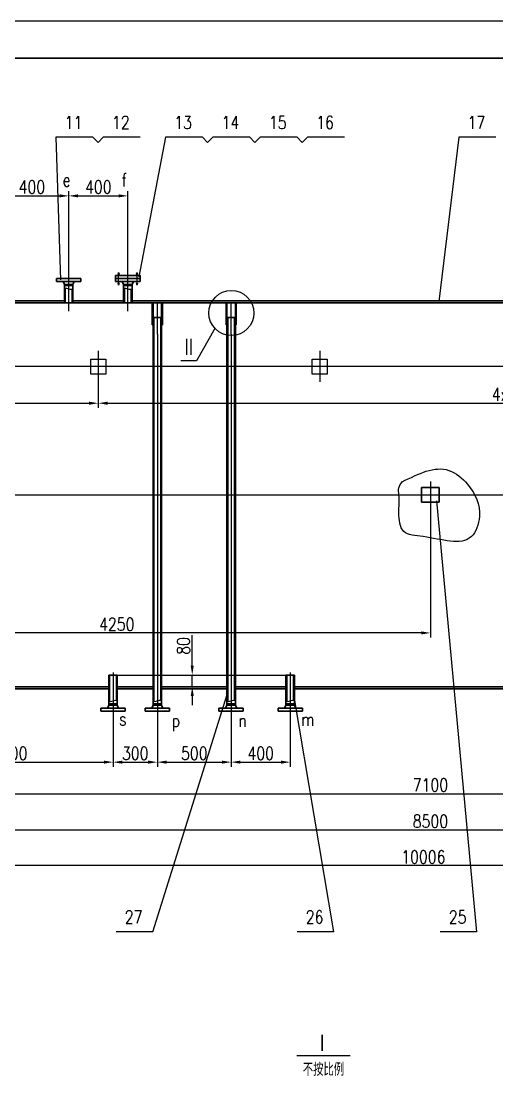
# Model space of a CAD drawing. Header units: millimetres. Extents: x -5725 to -4394, y 10788 to 11382.
# Drawn here: x -5546.7 to -5417.7, y 11096.8 to 11382.4 of the extents above; entities that cross this region are included whole.
import ezdxf
from ezdxf.enums import TextEntityAlignment as Align
from ezdxf.lldxf.tags import DXFTag

# ---------------------------------------------------------------- set-up
doc = ezdxf.new("R2010")
doc.units = ezdxf.units.MM
doc.linetypes.add('ACAD_ISO02W100', pattern=[15, 12, -3])
doc.layers.get('0').update_dxf_attribs({"lineweight": 30})
for name, color, linetype in [('1', 2, 'Continuous'), ('2', 3, 'D-1'), ('5', 5, 'ACAD_ISO02W100'), ('细实线层', 2, 'Continuous')]:
    doc.layers.add(name, color=color, linetype=linetype)
doc.styles.add('HZTXT', font='simplex.shx', dxfattribs={"width": 0.8, "bigfont": 'HZTXT.SHX'})
doc.styles.get("Standard").update_dxf_attribs({"font": 'txt.shx', "bigfont": 'hztxt.shx'})
doc.styles.add('设备室字体', font='simplex.shx', dxfattribs={"width": 0.8, "bigfont": 'HZTXT.SHX'})
tags = doc.linetypes.add('D-1', pattern=[34, 30, -1.5, 1, -1.5]).pattern_tags.tags
tags[10:11] = [DXFTag(74, 4), DXFTag(75, 0), DXFTag(340, '0'), DXFTag(46, 1.0), DXFTag(50, 0.0), DXFTag(44, 0.0), DXFTag(45, 0.0)]
tags[8:9] = [DXFTag(74, 4), DXFTag(75, 0), DXFTag(340, '0'), DXFTag(46, 1.0), DXFTag(50, 0.0), DXFTag(44, 0.0), DXFTag(45, 0.0)]
tags[6:7] = [DXFTag(74, 4), DXFTag(75, 0), DXFTag(340, '0'), DXFTag(46, 1.0), DXFTag(50, 0.0), DXFTag(44, 0.0), DXFTag(45, 0.0)]
tags[4:5] = [DXFTag(74, 4), DXFTag(75, 0), DXFTag(340, '0'), DXFTag(46, 1.0), DXFTag(50, 0.0), DXFTag(44, 0.0), DXFTag(45, 0.0)]
doc.dimstyles.new('ISO-25', dxfattribs={"dimtxt": 3.5, "dimasz": 2.5, "dimexe": 1.25, "dimexo": 0.625, "dimtad": 1, "dimlfac": 15, "dimtxsty": 'Standard', "dimcen": 2.5, "dimadec": 0, "dimazin": 0, "dimtfac": 1, "dimtmove": 0, "dimatfit": 3, "dimfxl": 1.25, "dimarcsym": 0})

# ---------------------------------------------------------------- blocks, each defined once
blk = doc.blocks.new('*D113')
at = {"layer": '1', "color": 0, "lineweight": -2}
for p, q in [((-5553.73, 11313.35), (-5553.73, 11336.36)), ((-5551.23, 11335.11), (-5536.23, 11335.11)), ((-5533.73, 11313.35), (-5533.73, 11336.36))]:
    blk.add_line(p, q, dxfattribs=at)
at = {"layer": '1', "color": 0}
for points in [[(-5551.23, 11335.53), (-5551.23, 11334.7), (-5553.73, 11335.11)], [(-5536.23, 11335.53), (-5536.23, 11334.7), (-5533.73, 11335.11)]]:
    blk.add_solid(points, dxfattribs=at)
at = {"layer": 'DEFPOINTS', "color": 0}
for p in [(-5533.73, 11335.11), (-5553.73, 11312.72), (-5533.73, 11312.72)]:
    blk.add_point(p, dxfattribs=at)
at = {"layer": '1', "color": 0, "insert": (-5543.73, 11337.49), "char_height": 3.5, "attachment_point": 5, "style": 'HZTXT'}
blk.add_mtext('400', dxfattribs=at)
blk = doc.blocks.new('*D114')
at = {"layer": '1', "color": 0, "lineweight": -2}
for p, q in [((-5533.73, 11313.35), (-5533.73, 11336.36)), ((-5531.23, 11335.11), (-5520.23, 11335.11)), ((-5517.73, 11313.35), (-5517.73, 11336.36))]:
    blk.add_line(p, q, dxfattribs=at)
at = {"layer": '1', "color": 0}
for points in [[(-5531.23, 11335.53), (-5531.23, 11334.7), (-5533.73, 11335.11)], [(-5520.23, 11335.53), (-5520.23, 11334.7), (-5517.73, 11335.11)]]:
    blk.add_solid(points, dxfattribs=at)
at = {"layer": 'DEFPOINTS', "color": 0}
for p in [(-5517.73, 11335.11), (-5533.73, 11312.72), (-5517.73, 11312.72)]:
    blk.add_point(p, dxfattribs=at)
at = {"layer": '1', "color": 0, "insert": (-5525.73, 11337.49), "char_height": 3.5, "attachment_point": 5, "style": 'HZTXT'}
blk.add_mtext('400', dxfattribs=at)
blk = doc.blocks.new('*D122')
at = {"layer": '1', "color": 0, "lineweight": -2}
for p, q in [((-5525.73, 11288.25), (-5525.73, 11277.72)), ((-5585.73, 11286.25), (-5585.73, 11277.72)), ((-5583.23, 11278.97), (-5528.23, 11278.97))]:
    blk.add_line(p, q, dxfattribs=at)
at = {"layer": '1', "color": 0}
for points in [[(-5583.23, 11279.38), (-5583.23, 11278.55), (-5585.73, 11278.97)], [(-5528.23, 11279.38), (-5528.23, 11278.55), (-5525.73, 11278.97)]]:
    blk.add_solid(points, dxfattribs=at)
at = {"layer": 'DEFPOINTS', "color": 0}
for p in [(-5525.73, 11288.87), (-5585.73, 11286.87), (-5525.73, 11278.97)]:
    blk.add_point(p, dxfattribs=at)
at = {"layer": '1', "color": 0, "insert": (-5555.73, 11281.34), "char_height": 3.5, "attachment_point": 5, "style": 'HZTXT'}
blk.add_mtext('1500', dxfattribs=at)
blk = doc.blocks.new('*D123')
at = {"layer": '1', "color": 0, "lineweight": -2}
for p, q in [((-5525.73, 11288.25), (-5525.73, 11277.72)), ((-5285.73, 11284.1), (-5285.73, 11277.72)), ((-5523.23, 11278.97), (-5288.23, 11278.97))]:
    blk.add_line(p, q, dxfattribs=at)
at = {"layer": '1', "color": 0}
for points in [[(-5523.23, 11279.38), (-5523.23, 11278.55), (-5525.73, 11278.97)], [(-5288.23, 11279.38), (-5288.23, 11278.55), (-5285.73, 11278.97)]]:
    blk.add_solid(points, dxfattribs=at)
at = {"layer": 'DEFPOINTS', "color": 0}
for p in [(-5525.73, 11288.87), (-5285.73, 11284.72), (-5285.73, 11278.97)]:
    blk.add_point(p, dxfattribs=at)
at = {"layer": '1', "color": 0, "insert": (-5405.73, 11281.34), "char_height": 3.5, "attachment_point": 5, "style": 'HZTXT'}
blk.add_mtext('4x1500=6000', dxfattribs=at)
blk = doc.blocks.new('*D126')
at = {"layer": '1', "color": 0, "lineweight": -2}
for p, q in [((-5521.73, 11194.98), (-5521.73, 11180.52)), ((-5577.73, 11190.98), (-5577.73, 11180.52)), ((-5575.23, 11181.77), (-5524.23, 11181.77))]:
    blk.add_line(p, q, dxfattribs=at)
at = {"layer": '1', "color": 0}
for points in [[(-5575.23, 11182.19), (-5575.23, 11181.35), (-5577.73, 11181.77)], [(-5524.23, 11182.19), (-5524.23, 11181.35), (-5521.73, 11181.77)]]:
    blk.add_solid(points, dxfattribs=at)
at = {"layer": 'DEFPOINTS', "color": 0}
for p in [(-5521.73, 11195.6), (-5577.73, 11191.6), (-5521.73, 11181.77)]:
    blk.add_point(p, dxfattribs=at)
at = {"layer": '1', "color": 0, "insert": (-5549.73, 11184.15), "char_height": 3.5, "attachment_point": 5, "style": 'HZTXT'}
blk.add_mtext('1500', dxfattribs=at)
blk = doc.blocks.new('*D127')
at = {"layer": '1', "color": 0, "lineweight": -2}
for p, q in [((-5521.73, 11194.98), (-5521.73, 11180.52)), ((-5509.73, 11194.98), (-5509.73, 11180.52)), ((-5519.23, 11181.77), (-5512.23, 11181.77))]:
    blk.add_line(p, q, dxfattribs=at)
at = {"layer": '1', "color": 0}
for points in [[(-5519.23, 11182.19), (-5519.23, 11181.35), (-5521.73, 11181.77)], [(-5512.23, 11182.19), (-5512.23, 11181.35), (-5509.73, 11181.77)]]:
    blk.add_solid(points, dxfattribs=at)
at = {"layer": 'DEFPOINTS', "color": 0}
for p in [(-5521.73, 11195.6), (-5509.73, 11195.6), (-5509.73, 11181.77)]:
    blk.add_point(p, dxfattribs=at)
at = {"layer": '1', "color": 0, "insert": (-5515.73, 11184.15), "char_height": 3.5, "attachment_point": 5, "style": 'HZTXT'}
blk.add_mtext('300', dxfattribs=at)
blk = doc.blocks.new('*D128')
at = {"layer": '1', "color": 0, "lineweight": -2}
for p, q in [((-5509.73, 11194.98), (-5509.73, 11180.52)), ((-5489.73, 11194.98), (-5489.73, 11180.52)), ((-5507.23, 11181.77), (-5492.23, 11181.77))]:
    blk.add_line(p, q, dxfattribs=at)
at = {"layer": '1', "color": 0}
for points in [[(-5507.23, 11182.19), (-5507.23, 11181.35), (-5509.73, 11181.77)], [(-5492.23, 11182.19), (-5492.23, 11181.35), (-5489.73, 11181.77)]]:
    blk.add_solid(points, dxfattribs=at)
at = {"layer": 'DEFPOINTS', "color": 0}
for p in [(-5509.73, 11195.6), (-5489.73, 11195.6), (-5489.73, 11181.77)]:
    blk.add_point(p, dxfattribs=at)
at = {"layer": '1', "color": 0, "insert": (-5499.73, 11184.15), "char_height": 3.5, "attachment_point": 5, "style": 'HZTXT'}
blk.add_mtext('500', dxfattribs=at)
blk = doc.blocks.new('*D129')
at = {"layer": '1', "color": 0, "lineweight": -2}
for p, q in [((-5489.73, 11194.98), (-5489.73, 11180.52)), ((-5473.73, 11194.98), (-5473.73, 11180.52)), ((-5487.23, 11181.77), (-5476.23, 11181.77))]:
    blk.add_line(p, q, dxfattribs=at)
at = {"layer": '1', "color": 0}
for points in [[(-5487.23, 11182.19), (-5487.23, 11181.35), (-5489.73, 11181.77)], [(-5476.23, 11182.19), (-5476.23, 11181.35), (-5473.73, 11181.77)]]:
    blk.add_solid(points, dxfattribs=at)
at = {"layer": 'DEFPOINTS', "color": 0}
for p in [(-5489.73, 11195.6), (-5473.73, 11195.6), (-5473.73, 11181.77)]:
    blk.add_point(p, dxfattribs=at)
at = {"layer": '1', "color": 0, "insert": (-5481.73, 11184.15), "char_height": 3.5, "attachment_point": 5, "style": 'HZTXT'}
blk.add_mtext('400', dxfattribs=at)
blk = doc.blocks.new('*D130')
at = {"layer": '1', "color": 0, "lineweight": -2}
for p, q in [((-5500.28, 11207.86), (-5500.28, 11216.14)), ((-5501.31, 11205.36), (-5499.03, 11205.36)), ((-5500.28, 11202.16), (-5500.28, 11205.36)), ((-5501.31, 11202.16), (-5499.03, 11202.16)), ((-5500.28, 11199.66), (-5500.28, 11197.16))]:
    blk.add_line(p, q, dxfattribs=at)
at = {"layer": '1', "color": 0}
for points in [[(-5500.69, 11207.86), (-5499.86, 11207.86), (-5500.28, 11205.36)], [(-5500.69, 11199.66), (-5499.86, 11199.66), (-5500.28, 11202.16)]]:
    blk.add_solid(points, dxfattribs=at)
at = {"layer": 'DEFPOINTS', "color": 0}
for p in [(-5501.93, 11205.36), (-5500.28, 11205.36), (-5501.93, 11202.16)]:
    blk.add_point(p, dxfattribs=at)
at = {"layer": '1', "color": 0, "insert": (-5502.65, 11213.25), "char_height": 3.5, "attachment_point": 5, "rotation": 90, "style": 'HZTXT'}
blk.add_mtext('80', dxfattribs=at)
blk = doc.blocks.new('*D131')
at = {"layer": '1', "color": 0, "lineweight": -2}
for p, q in [((-5293.73, 11190.98), (-5293.73, 11171.97)), ((-5577.73, 11175.76), (-5577.73, 11171.97)), ((-5575.23, 11173.22), (-5296.23, 11173.22))]:
    blk.add_line(p, q, dxfattribs=at)
at = {"layer": '1', "color": 0}
for points in [[(-5575.23, 11173.64), (-5575.23, 11172.8), (-5577.73, 11173.22)], [(-5296.23, 11173.64), (-5296.23, 11172.8), (-5293.73, 11173.22)]]:
    blk.add_solid(points, dxfattribs=at)
at = {"layer": 'DEFPOINTS', "color": 0}
for p in [(-5293.73, 11191.6), (-5577.73, 11176.38), (-5293.73, 11173.22)]:
    blk.add_point(p, dxfattribs=at)
at = {"layer": '1', "color": 0, "insert": (-5435.73, 11175.59), "char_height": 3.5, "attachment_point": 5, "style": 'HZTXT'}
blk.add_mtext('7100', dxfattribs=at)
blk = doc.blocks.new('*D135')
at = {"layer": '1', "color": 0, "lineweight": -2}
for p, q in [((-5605.73, 11200.98), (-5605.73, 11162.15)), ((-5265.73, 11200.98), (-5265.73, 11162.15)), ((-5603.23, 11163.4), (-5268.23, 11163.4))]:
    blk.add_line(p, q, dxfattribs=at)
at = {"layer": '1', "color": 0}
for points in [[(-5603.23, 11163.82), (-5603.23, 11162.99), (-5605.73, 11163.4)], [(-5268.23, 11163.82), (-5268.23, 11162.99), (-5265.73, 11163.4)]]:
    blk.add_solid(points, dxfattribs=at)
at = {"layer": 'DEFPOINTS', "color": 0}
for p in [(-5605.73, 11201.6), (-5265.73, 11201.6), (-5265.73, 11163.4)]:
    blk.add_point(p, dxfattribs=at)
at = {"layer": '1', "color": 0, "insert": (-5435.73, 11165.78), "char_height": 3.5, "attachment_point": 5, "style": 'HZTXT'}
blk.add_mtext('8500', dxfattribs=at)
blk = doc.blocks.new('*D139')
at = {"layer": '1', "color": 0, "lineweight": -2}
for p, q in [((-5237.57, 11253.54), (-5237.57, 11152.49)), ((-5637.73, 11193.44), (-5637.73, 11152.49)), ((-5240.07, 11153.74), (-5635.23, 11153.74))]:
    blk.add_line(p, q, dxfattribs=at)
at = {"layer": '1', "color": 0}
for points in [[(-5635.23, 11154.16), (-5635.23, 11153.32), (-5637.73, 11153.74)], [(-5240.07, 11154.16), (-5240.07, 11153.32), (-5237.57, 11153.74)]]:
    blk.add_solid(points, dxfattribs=at)
at = {"layer": 'DEFPOINTS', "color": 0}
for p in [(-5237.57, 11254.16), (-5637.73, 11194.06), (-5637.73, 11153.74)]:
    blk.add_point(p, dxfattribs=at)
at = {"layer": '1', "color": 0, "insert": (-5437.65, 11156.12), "char_height": 3.5, "attachment_point": 5, "style": 'HZTXT'}
blk.add_mtext('10006', dxfattribs=at)
blk = doc.blocks.new('*D146')
at = {"layer": '1', "color": 0, "lineweight": -2}
for p, q in [((-5605.73, 11253.54), (-5605.73, 11215.51)), ((-5435.73, 11253.41), (-5435.73, 11215.51)), ((-5438.23, 11216.76), (-5603.23, 11216.76))]:
    blk.add_line(p, q, dxfattribs=at)
at = {"layer": '1', "color": 0}
for points in [[(-5603.23, 11217.18), (-5603.23, 11216.34), (-5605.73, 11216.76)], [(-5438.23, 11217.18), (-5438.23, 11216.34), (-5435.73, 11216.76)]]:
    blk.add_solid(points, dxfattribs=at)
at = {"layer": 'DEFPOINTS', "color": 0}
for p in [(-5605.73, 11254.16), (-5435.73, 11254.03), (-5605.73, 11216.76)]:
    blk.add_point(p, dxfattribs=at)
at = {"layer": '1', "color": 0, "insert": (-5520.73, 11219.13), "char_height": 3.5, "attachment_point": 5, "style": 'HZTXT'}
blk.add_mtext('4250', dxfattribs=at)

msp = doc.modelspace()

# ---------------------------------------------------------------- linework, layer by layer
for p, q in [((-4893.94305, 11372.43691), (-5699.94305, 11372.43691)), ((-5520.44654, 11313.83587), (-5520.02228, 11314.26013)), ((-5520.23441, 11314.048), (-5520.44654, 11314.26013)), ((-5520.23441, 11314.048), (-5520.02228, 11313.83587)), ((-5515.02228, 11313.83587), (-5515.44654, 11314.26013)), ((-5515.23441, 11314.048), (-5515.44654, 11313.83587)), ((-5515.23441, 11314.048), (-5515.02228, 11314.26013)), ((-5537.03441, 11312.72101), (-5530.43441, 11312.72101)), ((-5537.03441, 11311.92101), (-5537.03441, 11312.72101)), ((-5530.43441, 11311.92101), (-5537.03441, 11311.92101)), ((-5534.87441, 11311.12101), (-5535.23441, 11311.92101)), ((-5534.87441, 11311.12101), (-5532.59441, 11311.12101)), ((-5534.87441, 11311.12101), (-5534.87441, 11306.16101)), ((-5532.59441, 11311.12101), (-5532.23441, 11311.92101)), ((-5532.59441, 11311.12101), (-5532.59441, 11306.16101)), ((-5530.43441, 11312.72101), (-5530.43441, 11311.92101)), ((-5521.03441, 11312.72101), (-5521.03441, 11313.52101)), ((-5521.03441, 11313.52101), (-5514.43441, 11313.52101)), ((-5521.03441, 11312.72101), (-5514.43441, 11312.72101)), ((-5521.03441, 11311.92101), (-5521.03441, 11312.72101)), ((-5514.43441, 11311.92101), (-5521.03441, 11311.92101)), ((-5520.44654, 11311.07163), (-5520.02228, 11311.49589)), ((-5520.23441, 11311.28376), (-5520.44654, 11311.49589)), ((-5520.23441, 11311.28376), (-5520.02228, 11311.07163)), ((-5518.87441, 11311.12101), (-5519.23441, 11311.92101)), ((-5518.87441, 11311.12101), (-5516.59441, 11311.12101)), ((-5518.87441, 11311.12101), (-5518.87441, 11306.16101)), ((-5516.59441, 11311.12101), (-5516.23441, 11311.92101)), ((-5516.59441, 11311.12101), (-5516.59441, 11306.16101)), ((-5515.02228, 11311.07163), (-5515.44654, 11311.49589)), ((-5515.23441, 11311.28376), (-5515.44654, 11311.07163)), ((-5515.23441, 11311.28376), (-5515.02228, 11311.49589)), ((-5514.43441, 11313.52101), (-5514.43441, 11312.72101)), ((-5514.43441, 11312.72101), (-5514.43441, 11311.92101)), ((-5534.87441, 11310.80101), (-5532.59441, 11310.80101)), ((-5534.67441, 11310.06442), (-5534.67441, 11306.15668)), ((-5532.79441, 11309.80962), (-5532.79441, 11306.15668)), ((-5518.87441, 11310.80101), (-5516.59441, 11310.80101)), ((-5518.67441, 11310.06442), (-5518.67441, 11306.15668)), ((-5516.79441, 11309.80962), (-5516.79441, 11306.15668)), ((-5534.87441, 11306.72101), (-5551.95441, 11306.72101)), ((-5534.87441, 11306.16101), (-5551.95441, 11306.16101)), ((-5518.87441, 11306.72101), (-5532.59441, 11306.72101)), ((-5518.87441, 11306.16101), (-5532.59441, 11306.16101)), ((-5335.33481, 11306.72101), (-5516.59441, 11306.72101)), ((-5335.33481, 11306.16101), (-5516.59441, 11306.16101)), ((-5511.09441, 11306.16101), (-5511.09441, 11300.16101)), ((-5511.09441, 11306.16101), (-5511.09441, 11305.36101)), ((-5510.87441, 11302.16101), (-5510.87441, 11306.16101)), ((-5508.59441, 11302.16101), (-5508.59441, 11306.16101)), ((-5508.37441, 11306.16101), (-5508.37441, 11305.36101)), ((-5508.37441, 11306.16101), (-5508.37441, 11300.16101)), ((-5491.09441, 11306.16101), (-5491.09441, 11300.16101)), ((-5490.87441, 11302.16101), (-5490.87441, 11306.16101)), ((-5488.59441, 11302.16101), (-5488.59441, 11306.16101)), ((-5488.37441, 11306.16101), (-5488.37441, 11300.16101)), ((-5511.09441, 11300.16101), (-5510.87441, 11300.16101)), ((-5510.87441, 11302.16101), (-5510.87441, 11298.51006)), ((-5510.87441, 11302.16101), (-5508.59441, 11302.16101)), ((-5510.87441, 11197.20101), (-5510.87441, 11302.16101)), ((-5510.67441, 11198.2576), (-5510.67441, 11302.16101)), ((-5508.79441, 11198.5124), (-5508.79441, 11302.16101)), ((-5508.59441, 11302.16101), (-5508.59441, 11298.09097)), ((-5508.59441, 11197.20101), (-5508.59441, 11302.16101)), ((-5508.59441, 11300.16101), (-5508.37441, 11300.16101)), ((-5491.09441, 11300.16101), (-5490.87441, 11300.16101)), ((-5490.87441, 11302.16101), (-5490.87441, 11298.51006)), ((-5490.87441, 11302.16101), (-5488.59441, 11302.16101)), ((-5490.87441, 11197.20101), (-5490.87441, 11302.16101)), ((-5490.67441, 11198.2576), (-5490.67441, 11302.16101)), ((-5488.79441, 11198.5124), (-5488.79441, 11302.16101)), ((-5488.59441, 11302.16101), (-5488.59441, 11298.09097)), ((-5488.59441, 11197.20101), (-5488.59441, 11302.16101)), ((-5488.59441, 11300.16101), (-5488.37441, 11300.16101)), ((-5435.73441, 11256.16101), (-5438.13441, 11256.16101)), ((-5438.13441, 11256.16101), (-5438.13441, 11252.16101)), ((-5433.33441, 11256.16101), (-5435.73441, 11256.16101)), ((-5433.33441, 11252.16101), (-5433.33441, 11256.16101)), ((-5438.13441, 11252.16101), (-5433.33441, 11252.16101)), ((-5522.87441, 11205.36101), (-5520.59441, 11205.36101)), ((-5522.87441, 11197.20101), (-5522.87441, 11205.36101)), ((-5522.67441, 11198.2576), (-5522.67441, 11205.36101)), ((-5520.79441, 11198.5124), (-5520.79441, 11205.36101)), ((-5520.59441, 11197.20101), (-5520.59441, 11205.36101)), ((-5474.87441, 11205.36101), (-5472.59441, 11205.36101)), ((-5474.87441, 11197.20101), (-5474.87441, 11205.36101)), ((-5474.67441, 11198.2576), (-5474.67441, 11205.36101)), ((-5472.79441, 11198.5124), (-5472.79441, 11205.36101)), ((-5472.59441, 11197.20101), (-5472.59441, 11205.36101)), ((-5605.73441, 11202.16101), (-5522.87441, 11202.16101)), ((-5601.23441, 11201.60101), (-5522.87441, 11201.60101)), ((-5520.59441, 11202.16101), (-5510.87441, 11202.16101)), ((-5520.59441, 11201.60101), (-5510.87441, 11201.60101)), ((-5508.59441, 11202.16101), (-5490.87441, 11202.16101)), ((-5508.59441, 11201.60101), (-5490.87441, 11201.60101)), ((-5488.59441, 11202.16101), (-5474.87441, 11202.16101)), ((-5488.59441, 11201.60101), (-5474.87441, 11201.60101)), ((-5472.59441, 11202.16101), (-5270.59441, 11202.16101)), ((-5472.59441, 11201.60101), (-5272.87441, 11201.60101)), ((-5522.87441, 11197.20101), (-5523.23441, 11196.40101)), ((-5522.87441, 11197.52101), (-5520.59441, 11197.52101)), ((-5522.87441, 11197.20101), (-5520.59441, 11197.20101)), ((-5520.59441, 11197.20101), (-5520.23441, 11196.40101)), ((-5510.87441, 11197.20101), (-5511.23441, 11196.40101)), ((-5510.87441, 11197.52101), (-5508.59441, 11197.52101)), ((-5510.87441, 11197.20101), (-5508.59441, 11197.20101)), ((-5508.59441, 11197.20101), (-5508.23441, 11196.40101)), ((-5490.87441, 11197.20101), (-5491.23441, 11196.40101)), ((-5490.87441, 11197.52101), (-5488.59441, 11197.52101)), ((-5490.87441, 11197.20101), (-5488.59441, 11197.20101)), ((-5488.59441, 11197.20101), (-5488.23441, 11196.40101)), ((-5474.87441, 11197.20101), (-5475.23441, 11196.40101)), ((-5474.87441, 11197.52101), (-5472.59441, 11197.52101)), ((-5474.87441, 11197.20101), (-5472.59441, 11197.20101)), ((-5472.59441, 11197.20101), (-5472.23441, 11196.40101)), ((-5518.43441, 11196.40101), (-5525.03441, 11196.40101)), ((-5525.03441, 11196.40101), (-5525.03441, 11195.60101)), ((-5525.03441, 11195.60101), (-5518.43441, 11195.60101)), ((-5518.43441, 11195.60101), (-5518.43441, 11196.40101)), ((-5506.43441, 11196.40101), (-5513.03441, 11196.40101)), ((-5513.03441, 11196.40101), (-5513.03441, 11195.60101)), ((-5513.03441, 11195.60101), (-5506.43441, 11195.60101)), ((-5506.43441, 11195.60101), (-5506.43441, 11196.40101)), ((-5486.43441, 11196.40101), (-5493.03441, 11196.40101)), ((-5493.03441, 11196.40101), (-5493.03441, 11195.60101)), ((-5493.03441, 11195.60101), (-5486.43441, 11195.60101)), ((-5486.43441, 11195.60101), (-5486.43441, 11196.40101)), ((-5470.43441, 11196.40101), (-5477.03441, 11196.40101)), ((-5477.03441, 11196.40101), (-5477.03441, 11195.60101)), ((-5477.03441, 11195.60101), (-5470.43441, 11195.60101)), ((-5470.43441, 11195.60101), (-5470.43441, 11196.40101))]:
    msp.add_line(p, q)
for centre in [(-5533.73441, 11358.14851), (-5517.73441, 11358.14851)]:
    msp.add_arc(centre, 52, 268.7437996, 271.2562004)
at = {"layer": '1'}
for p, q in [((-5527.20808, 11350.99281), (-5537.20808, 11350.99281)), ((-5537.20808, 11350.99281), (-5536.00829, 11312.38996)), ((-5525.79387, 11349.57859), (-5527.20808, 11350.99281)), ((-5524.37965, 11350.99281), (-5525.79387, 11349.57859)), ((-5514.37965, 11350.99281), (-5524.37965, 11350.99281)), ((-5507.53645, 11350.99281), (-5514.77287, 11313.14815)), ((-5497.53645, 11350.99281), (-5507.53645, 11350.99281)), ((-5496.12223, 11349.57859), (-5497.53645, 11350.99281)), ((-5494.70802, 11350.99281), (-5496.12223, 11349.57859)), ((-5484.70802, 11350.99281), (-5494.70802, 11350.99281)), ((-5483.29381, 11349.57859), (-5484.70802, 11350.99281)), ((-5481.87959, 11350.99281), (-5483.29381, 11349.57859)), ((-5471.87959, 11350.99281), (-5481.87959, 11350.99281)), ((-5470.46538, 11349.57859), (-5471.87959, 11350.99281)), ((-5469.05117, 11350.99281), (-5470.46538, 11349.57859)), ((-5459.05117, 11350.99281), (-5469.05117, 11350.99281)), ((-5428.02542, 11350.99281), (-5433.41605, 11306.50942)), ((-5418.02542, 11350.99281), (-5428.02542, 11350.99281)), ((-5520.23441, 11310.89795), (-5520.23441, 11314.34212)), ((-5515.23441, 11310.89795), (-5515.23441, 11314.34212)), ((-5494.11573, 11299.202), (-5499.15194, 11290.47903)), ((-5499.15194, 11290.47903), (-5503.36951, 11290.47903)), ((-5423.10983, 11135.82577), (-5433.95787, 11252.53711)), ((-5520.59441, 11205.36101), (-5474.87441, 11205.36101)), ((-5510.9284, 11135.82577), (-5490.82048, 11200.04434)), ((-5461.88418, 11135.82577), (-5472.59441, 11199.00569)), ((-5510.9284, 11135.82577), (-5520.9284, 11135.82577)), ((-5461.88418, 11135.82577), (-5471.88418, 11135.82577)), ((-5423.10983, 11135.82577), (-5433.10983, 11135.82577)), ((-5471.91592, 11102.29401), (-5457.5228, 11102.29401))]:
    msp.add_line(p, q, dxfattribs=at)
msp.add_circle((-5489.66926, 11303.3908), 6.10878, dxfattribs=at)
for points in [[(-5534.87441, 11310.01238), (-5534.70533, 11310.06624), (-5534.12832, 11310.17108), (-5533.35932, 11309.75699), (-5532.76686, 11309.80586), (-5532.59441, 11309.8384)], [(-5518.87441, 11310.01238), (-5518.70533, 11310.06624), (-5518.12832, 11310.17108), (-5517.35932, 11309.75699), (-5516.76686, 11309.80586), (-5516.59441, 11309.8384)], [(-5522.87441, 11198.30964), (-5522.70533, 11198.25578), (-5522.12832, 11198.15094), (-5521.35932, 11198.56503), (-5520.76686, 11198.51616), (-5520.59441, 11198.48362)], [(-5510.87441, 11198.30964), (-5510.70533, 11198.25578), (-5510.12832, 11198.15094), (-5509.35932, 11198.56503), (-5508.76686, 11198.51616), (-5508.59441, 11198.48362)], [(-5490.87441, 11198.30964), (-5490.70533, 11198.25578), (-5490.12832, 11198.15094), (-5489.35932, 11198.56503), (-5488.76686, 11198.51616), (-5488.59441, 11198.48362)], [(-5474.87441, 11198.30964), (-5474.70533, 11198.25578), (-5474.12832, 11198.15094), (-5473.35932, 11198.56503), (-5472.76686, 11198.51616), (-5472.59441, 11198.48362)]]:
    msp.add_open_spline(points, degree=3, knots=[21.859087737, 21.859087737, 21.859087737, 21.859087737, 35.268915723, 67.343959814, 80.517315083, 80.517315083, 80.517315083, 80.517315083], dxfattribs=at)
msp.add_spline([(-5443.36441, 11257.67098), (-5430.70749, 11260.76664), (-5425.67058, 11257.026), (-5422.44178, 11248.25482), (-5424.63731, 11242.83735), (-5437.68181, 11242.83735), (-5442.97699, 11244.25619), (-5444.26854, 11249.28673), (-5444.26854, 11254.16101), (-5444.26854, 11256.08052), (-5443.34065, 11257.73247)], degree=3, dxfattribs=at)
at = {"layer": '2'}
for p, q in [((-5533.73441, 11303.90338), (-5533.73441, 11315.43892)), ((-5517.73441, 11303.90338), (-5517.73441, 11314.1168)), ((-5517.73441, 11303.90338), (-5517.73441, 11314.01401)), ((-5509.73441, 11297.66553), (-5509.73441, 11306.3692)), ((-5489.73441, 11297.66553), (-5489.73441, 11306.3692)), ((-5509.73441, 11297.66553), (-5509.73441, 11192.8831)), ((-5489.73441, 11297.66553), (-5489.73441, 11192.8831)), ((-5525.73441, 11293.11211), (-5525.73441, 11284.72461)), ((-5465.73441, 11293.11211), (-5465.73441, 11284.72461)), ((-5275.8917, 11288.87069), (-5596.13608, 11288.87069)), ((-5435.73441, 11257.7862), (-5435.73441, 11250.28281)), ((-5639.76996, 11254.16101), (-5232.77596, 11254.16101)), ((-5521.73441, 11206.06372), (-5521.73441, 11192.8831)), ((-5473.73441, 11206.06372), (-5473.73441, 11192.8831))]:
    msp.add_line(p, q, dxfattribs=at)
at = {"layer": '5'}
for p, q in [((-5527.73441, 11288.87069), (-5527.73441, 11290.87069)), ((-5527.73441, 11290.87069), (-5523.73441, 11290.87069)), ((-5523.73441, 11290.87069), (-5523.73441, 11286.87069)), ((-5467.73441, 11288.87069), (-5467.73441, 11290.87069)), ((-5467.73441, 11290.87069), (-5463.73441, 11290.87069)), ((-5463.73441, 11290.87069), (-5463.73441, 11286.87069)), ((-5527.73441, 11286.87069), (-5527.73441, 11288.87069)), ((-5467.73441, 11286.87069), (-5467.73441, 11288.87069)), ((-5523.73441, 11286.87069), (-5527.73441, 11286.87069)), ((-5463.73441, 11286.87069), (-5467.73441, 11286.87069))]:
    msp.add_line(p, q, dxfattribs=at)
at = {"layer": '细实线层'}
msp.add_line((-4883.94305, 11382.43691), (-5724.94305, 11382.43691), dxfattribs=at)

# ---------------------------------------------------------------- texts
at = {"layer": '1', "style": 'HZTXT', "width": 0.8}
for s, p in [('11', (-5532.44854, 11354.97646)), ('12', (-5519.62012, 11354.97646)), ('13', (-5502.77691, 11354.97646)), ('14', (-5489.94848, 11354.97646)), ('15', (-5477.12006, 11354.97646)), ('16', (-5464.29163, 11354.97646)), ('17', (-5423.26588, 11354.97646)), ('27', (-5516.16886, 11139.80943)), ('26', (-5467.12465, 11139.80943)), ('25', (-5428.35029, 11139.80943))]:
    msp.add_text(s, height=3.5, dxfattribs=at).set_placement(p, align=Align.MIDDLE)
at = {"layer": '1', "width": 0.8}
for s, height, style, p in [('e', 3.5, 'HZTXT', (-5535.4125, 11337.63361)), ('f', 3.5, 'HZTXT', (-5519.4125, 11337.63361)), ('Ⅱ', 5, '设备室字体', (-5503.21911, 11291.54559)), ('s', 3.5, 'HZTXT', (-5520.09487, 11191.73248)), ('m', 3.5, 'HZTXT', (-5470.76282, 11191.57841)), ('p', 3.5, 'HZTXT', (-5505.86768, 11191.29035)), ('n', 3.5, 'HZTXT', (-5487.81215, 11191.29035)), ('Ⅰ', 5, '设备室字体', (-5467.06502, 11103.06201)), ('不按比例', 3.5, 'HZTXT', (-5470.31874, 11096.81858))]:
    msp.add_text(s, height=height, dxfattribs=dict(at, style=style)).set_placement(p)

# ---------------------------------------------------------------- dimensions: what is measured, and where the dimension line sits
at = {"layer": '1'}
for base, p1, p2, text, override, picture, middle in [((-5533.73441, 11335.11305), (-5553.73441, 11312.72101), (-5533.73441, 11312.72101), '400', {"dimlfac": 25, "dimtxsty": 'HZTXT', "dimadec": 3, "dimtmove": 1}, '*D113', (-5543.73441, 11337.48805)), ((-5285.73441, 11278.96741), (-5525.73441, 11288.87069), (-5285.73441, 11284.72461), '4x1500=6000', {"dimlfac": 25, "dimtxsty": 'HZTXT', "dimadec": 3}, '*D123', (-5405.73441, 11281.34241)), ((-5637.73441, 11153.7416), (-5237.57442, 11254.16101), (-5637.73441, 11194.06101), '10006', {"dimlfac": 25, "dimtxsty": 'HZTXT', "dimadec": 3}, '*D139', (-5437.65441, 11156.1166)), ((-5265.73441, 11163.40295), (-5605.73441, 11201.60101), (-5265.73441, 11201.60101), '8500', {"dimlfac": 25, "dimtxsty": 'HZTXT', "dimadec": 3}, '*D135', (-5435.73441, 11165.77795)), ((-5521.73441, 11181.77016), (-5577.73441, 11191.60101), (-5521.73441, 11195.60101), '1500', {"dimlfac": 25, "dimtxsty": 'HZTXT', "dimadec": 3}, '*D126', (-5549.73441, 11184.14516))]:
    dim = msp.add_linear_dim(base=base, p1=p1, p2=p2, text=text, dimstyle='ISO-25', override=override, dxfattribs=at)
    dim.commit()
    dim.dimension.update_dxf_attribs({"geometry": picture, "text_midpoint": middle})
for base, p1, p2, override, picture, middle in [((-5517.73441, 11335.11305), (-5533.73441, 11312.72101), (-5517.73441, 11312.72101), {"dimlfac": 25, "dimtxsty": 'HZTXT', "dimadec": 3, "dimtmove": 1}, '*D114', (-5525.73441, 11337.48805)), ((-5525.73441, 11278.96741), (-5585.73441, 11286.87069), (-5525.73441, 11288.87069), {"dimlfac": 25, "dimtxsty": 'HZTXT', "dimadec": 3}, '*D122', (-5555.73441, 11281.34241)), ((-5605.73441, 11216.75842), (-5435.73441, 11254.03451), (-5605.73441, 11254.16101), {"dimlfac": 25, "dimtxsty": 'HZTXT', "dimadec": 3}, '*D146', (-5520.73441, 11219.13342)), ((-5509.73441, 11181.77016), (-5521.73441, 11195.60101), (-5509.73441, 11195.60101), {"dimlfac": 25, "dimtxsty": 'HZTXT', "dimadec": 3, "dimtmove": 1}, '*D127', (-5515.73441, 11184.14516)), ((-5489.73441, 11181.77016), (-5509.73441, 11195.60101), (-5489.73441, 11195.60101), {"dimlfac": 25, "dimtxsty": 'HZTXT', "dimadec": 3, "dimtmove": 1}, '*D128', (-5499.73441, 11184.14516)), ((-5473.73441, 11181.77016), (-5489.73441, 11195.60101), (-5473.73441, 11195.60101), {"dimlfac": 25, "dimtxsty": 'HZTXT', "dimadec": 3, "dimtmove": 1}, '*D129', (-5481.73441, 11184.14516)), ((-5293.73441, 11173.21897), (-5577.73441, 11176.38228), (-5293.73441, 11191.60101), {"dimlfac": 25, "dimtxsty": 'HZTXT', "dimadec": 3}, '*D131', (-5435.73441, 11175.59397))]:
    dim = msp.add_linear_dim(base=base, p1=p1, p2=p2, dimstyle='ISO-25', override=override, dxfattribs=at)
    dim.commit()
    dim.dimension.update_dxf_attribs({"geometry": picture, "text_midpoint": middle})
dim = msp.add_linear_dim(base=(-5500.27821, 11205.36101), p1=(-5501.93101, 11202.16101), p2=(-5501.93101, 11205.36101), angle=90, dimstyle='ISO-25', override={"dimlfac": 25, "dimtxsty": 'HZTXT', "dimadec": 3}, dxfattribs=at)
dim.commit()
dim.dimension.update_dxf_attribs({"geometry": '*D130', "text_midpoint": (-5502.65321, 11213.25268)})

doc.saveas('drawing.dxf')
